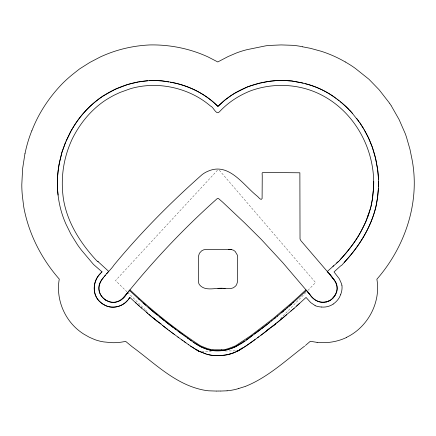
<?xml version="1.0" encoding="UTF-8"?>
<svg xmlns="http://www.w3.org/2000/svg" width="436" height="436" viewBox="0 0 436 436"><rect width="100%" height="100%" fill="white"/><g stroke="black" fill="none" stroke-linecap="round" stroke-linejoin="round"><path stroke-width="0.33" stroke-dasharray="2.18 1.64" d="M217.504 170.187L115.529 280.571L127.138 291.946M280.397 318.662L306.045 292.322M307.947 290.371L315.55 282.566L219.308 170.22M201.775 351.312L211.22 351.182M225.379 350.991L236.165 350.849M127.623 292.42L145.041 309.484M145.52 309.958L147.94 312.329"/><path stroke-width="0.65" d="M373.434 190.287L373.45 189.954M373.581 187.812C375.418 152.131 357.084 115.758 326.068 97.517A96.748 96.748 0 0 0 321.419 94.955C300.29 84.072 275.018 82.551 252.558 90.132A57.171 57.171 0 0 0 246.961 92.367C236.535 96.983 227.036 103.561 219.292 111.948C216.103 115.447 213.417 106.64 210.43 105.981C205.16 101.474 199.323 97.637 193.088 94.596C175.13 85.827 154.191 83.036 134.664 87.587A51.383 51.383 0 0 0 129.574 89.009L120.042 92.443L114.652 94.944A118.254 118.254 0 0 0 111.948 96.383A121.867 121.867 0 0 0 105.441 100.236C91.168 109.747 79.99 123.372 72.381 138.664A47.273 47.273 0 0 0 71.466 140.681C62.991 159.374 60.299 180.531 63.738 200.756C67.929 223.755 81.112 243.937 96.792 260.842L98.225 261.785M373.647 186.739L373.734 181.392M378.377 188.848C379.004 180.815 378.29 172.7 376.84 164.797M378.497 186.94L378.579 181.147M373.548 188.347L372.355 199.279M378.394 188.575L377.293 199.127M378.361 189.12L377.881 195.214L376.546 203.732M373.614 187.273L372.578 197.96M376.53 203.857C371.941 226.235 359.357 246.231 343.928 262.761A6.148 6.148 0 0 1 343.263 263.557L343.17 263.671M372.431 198.838L370.96 206.686M371.685 203.285L371.832 202.348M371.614 203.754L370.595 207.907M371.908 201.906L371.984 201.47M372.208 200.151L372.284 199.715M372.055 201.029L372.131 200.593M377.211 199.584L375.756 207.503M59.062 164.65C55.612 183.845 57.492 204.059 65.089 222.071A82.121 82.121 0 0 0 65.918 224.028L70.904 234.17L77.374 244.601A106.667 106.667 0 0 0 81.984 250.787L93.576 264.521L101.997 271.824C93.086 279.443 90.743 294.698 100.776 302.415M59.269 163.527C57.323 173.893 56.822 184.575 58.081 195.055M59.111 164.367L59.487 162.405M59.378 162.966L61.825 152.665L65.498 142.49M59.541 162.121L62.054 151.897L65.253 143.112M24.961 153.57L22.601 168.727L21.8 184.657A108.826 108.826 0 0 0 22.525 197.181L23.664 206.288A70.539 70.539 0 0 0 24.367 210.157C29.659 235.691 42.112 259.54 59.274 279.095C55.661 299.085 64.544 320.455 81.041 332.232A43.235 43.235 0 0 0 83.685 334.036L89.304 337.235L94.765 339.606A47.895 47.895 0 0 0 103.73 341.906L111.649 342.68A53.47 53.47 0 0 0 125.612 341.339L132.103 346.707C153.717 362.43 173.779 383.004 200.555 389.403A58.026 58.026 0 0 0 208.659 390.809L216.251 391.065M375.663 207.825C370.377 228.453 358.708 246.934 344.249 262.368M340.571 259.207C354.359 244.487 365.624 226.949 370.774 207.296M370.409 208.522L365.782 221.815L360.485 232.388M340.783 294.371L339.508 297.194A18.247 18.247 0 0 1 338.527 298.78A20.416 20.416 0 0 1 333.175 304.055M65.373 142.801L70.447 131.994M65.989 141.242L71.09 130.882M31.861 130.795C38.608 113.142 49.328 97.086 62.462 83.538A129.557 129.557 0 0 1 73.63 73.602L78.916 69.433A51.704 51.704 0 0 1 79.821 68.763L89.969 62.359L100.444 56.898A102.247 102.247 0 0 1 104.586 55.078C118.488 49.203 133.345 45.845 148.409 45.012A44.396 44.396 0 0 1 150.453 44.924C169.43 44.641 188.543 48.342 205.934 55.988A116.952 116.952 0 0 1 208.201 57.012L217.782 61.956L228.077 56.571L236.416 52.979A95.451 95.451 0 0 1 246.765 49.72L265.529 45.873A47.284 47.284 0 0 1 268.641 45.475L281.149 44.919L292.67 45.311A73.085 73.085 0 0 1 302.715 46.816M309.32 293.804C312.885 298.813 318.204 303.483 324.864 302.159C334.859 301.14 341.241 287.433 334.041 279.759M309.822 294.393C314.797 303.647 329.224 305.369 334.793 295.635C341.143 286.953 333.453 278.375 327.779 272.004M70.768 131.438L71.46 130.255M71.253 130.604L71.864 129.563M71.662 129.906L72.278 128.865M72.071 129.214L72.687 128.173M360.043 233.135C355.084 242.367 346.222 253.109 340.194 259.66M72.48 128.522C79.079 117.23 87.892 107.201 98.373 99.375M72.894 127.824L73.733 126.445M73.946 126.102C81.227 114.352 91.031 104.177 102.455 96.4M329.278 273.803L300.911 240.71L300.028 239.075L299.875 172.792L263.698 172.471A7.27 7.27 0 0 0 263.001 172.52L262.254 172.825L262.107 173.55A37.643 37.643 0 0 1 262.238 176.727L262.096 198.582C261.017 201.198 258.194 196.614 256.864 195.851C243.468 185.158 228.938 162.219 208.495 171.016A25.511 25.511 0 0 0 202.01 174.716C170.547 202.544 140.91 232.481 114.139 264.87C108.7 273.159 96.618 280.37 99.435 291.733C100.542 296.491 104.553 300.066 108.978 301.75C117.976 304.786 124.914 297.052 129.454 290.452L139.269 299.461M106.597 273.863L108.662 271.361L97.855 261.442M105.447 275.28L104.52 276.408M101.997 271.824L101.136 272.876M103.724 277.372C87.625 293.935 115.06 313.648 126.326 294.235M129.061 290.926L129.454 290.452M100.705 273.399C91.004 281.798 92.378 298.671 103.839 304.639M127.879 292.354L123.132 297.957M128.816 291.221C155.761 258.134 185.202 227.123 217.079 198.734L217.82 198.364L218.6 198.609L222.665 202.151L244.71 222.954L261.186 239.31L282.795 262.679L309.195 293.662M126.718 293.766L127.11 293.292M339.421 260.592L339.938 259.998L339.655 260.314M342.925 263.96L342.478 264.499A6.115 6.115 0 0 1 340.598 265.933L334.014 271.928L339.295 278.789L341.53 283.787A14.731 14.731 0 0 1 341.824 285.166M136.179 303.216L129.939 297.483L129.497 298.006M129.939 297.483L128.909 298.698M129.35 298.175C124.075 306.464 112.194 309.985 103.735 304.579M128.615 299.042L128.173 299.559M127.388 300.469C121.971 307.287 111.382 309.26 103.948 304.704M275.645 323.539L274.222 325L266.576 330.477M172.362 82.573C189.437 85.772 205.683 94.111 217.962 106.444L218.638 105.779M218.414 106.003C235.696 88.399 260.826 79.619 285.286 80.551M218.861 105.556L224.78 100.144L231.418 95.331M292.867 301.826L305.974 289.853M292.621 302.05L273.105 318.645L250.635 335.813L235.522 345.83L228.884 348.418A21.538 21.538 0 0 1 228.328 348.577L226.48 349.111M306.497 290.469L292.888 302.878M298.78 304.094L306.05 297.445L310.715 302.611L315.146 305.576M337.568 262.15L339.012 261.082L327.327 271.459L328.237 272.555M299.505 303.429L294.398 308.061M332.913 266.369L333.611 265.737M293.701 302.143L289.052 306.263M296.589 306.077L298.05 304.753M336.614 263.012L337.11 262.565M291.608 304.039L290.114 305.353M284.801 309.92L289.58 305.805M285.329 309.462L281.792 312.498M286.921 308.089L287.455 307.631M275.018 324.362L291.619 310.454M293.826 308.563L294.169 308.263L290.894 311.07M282.67 311.751L283.732 310.835M285.122 316.035L286.566 314.797M292.338 309.833L293.063 309.217M282.136 312.203L271.503 320.961M284.397 316.65L280.016 320.318M305.423 345.459L310.328 341.284L317.13 342.38M304.601 346.146C285.716 360.501 267.715 377.494 245.403 386.389M277.285 316.28L277.634 315.996M278.909 321.223L279.46 320.771M274.636 318.443L275.416 317.811M278.353 321.675L276.691 323.022M271.895 320.651L269.028 322.934M273.901 325.256L275.574 323.915M272.882 326.063L274.462 324.809M268.162 323.621L269.459 322.591M268.592 323.278L266.429 324.989M273.345 325.697L258.401 337.126M98.672 99.141L98.967 98.907M267.295 324.302L265.557 325.67M99.119 98.787L102.792 96.182M268.745 329.327L269.208 328.967M261.813 328.537L265.993 325.327M265.121 326.008L263.371 327.354M267.361 330.406L265.971 331.474M265.47 331.856L262.957 333.753M262.854 327.752L259.731 330.101M260.772 329.322L254.52 333.96M258.166 331.273L259.207 330.493M261.949 334.51L262.45 334.134M260.935 335.257L261.442 334.886M257.12 332.047L257.643 331.66M256.597 332.434L251.507 336.183M252.509 335.442L246.226 339.9M257.894 337.502L247.174 345.11M257.502 337.791L258.908 336.756M255.131 339.54L253.943 340.407M251.005 336.548C239.233 346.467 223.537 354.179 207.928 349.53M253.545 340.696C243.833 347.683 233.249 355.52 220.709 355.465M242.558 347.688L237.729 351.084L233.206 352.975M231.892 95.015L235.309 92.928M244.814 340.848L235.5 346.773L231.93 348.266M246.683 345.432L244.716 346.724M243.729 347.361L244.225 347.045M102.624 96.291L115.159 89.298L127.383 84.633M242.378 348.233L239.92 349.781M102.956 96.073C118.325 86.061 136.588 80.295 154.971 80.546M239.369 350.119L238.143 350.849L236.841 350.838M235.473 92.835L247.893 86.693L259.017 83.38M346.337 337.442C367.69 327.365 380.999 302.579 376.878 279.22C404.477 247.539 419.606 204.184 412.538 162.241A102.542 102.542 0 0 0 412.02 159.402L409.982 149.374L406.472 137.155A129.944 129.944 0 0 0 405.229 133.579L399.076 119.513L391.288 105.834M245.125 386.481L238.792 388.471M128.015 84.421L137.852 82.055M231.184 348.506L224.622 350.408L219.722 350.604M233.069 353.013L229.859 354.005M230.045 353.956C222.698 355.841 214.55 356.294 207.111 354.343M259.627 83.243L260.232 83.113M260.842 82.982L269.295 81.336M269.475 81.303L275.536 80.655L284.261 80.524M138.583 81.935L147.194 80.813M227.096 390.809L220.916 391.038M147.515 80.785L147.842 80.758M149.297 80.638L154.251 80.535M216.714 355.482L218.087 355.454M216.027 355.498L211.645 355.34L207.607 354.484M216.409 391.065L218.436 391.027M216.692 350.626L219.177 350.599M215.994 350.642C205.056 350.838 195.606 344.091 187.257 337.818M218.174 355.454L219.864 355.454M222.267 288.55L217.918 288.572M218.763 391.021L220.72 391.038M223.717 288.545C227.603 288.332 232.328 289.624 235.309 286.332A10.42 10.42 0 0 0 236.59 284.741L237.604 281.547L237.636 256.962A6.387 6.387 0 0 0 237.386 255.158L235.184 251.441L233.516 250.21L231.467 249.599L206.283 249.376L203.661 249.828L201.661 250.831L199.405 253.256L198.413 256.472L198.331 280.435L198.762 283.302A6.289 6.289 0 0 0 199.568 284.861C205.705 292.196 216.954 286.981 225.161 288.539M221.352 349.808L212.953 349.786M155.336 80.551L155.696 80.551M154.611 80.54L161.729 80.824L168.705 81.957M156.055 80.556C178.853 81.374 201.792 90.061 217.962 106.444M284.942 80.54L291.902 80.998L301.805 82.835M285.629 80.556L291.902 80.998L301.44 82.742M321.343 307.037L323.697 307.102A17.756 17.756 0 0 0 333.197 304.088M302.715 46.832L310.459 48.325L321.365 51.317A122.63 122.63 0 0 1 345.323 61.983M170.416 82.241L172.144 82.535M302.878 83.107L305.216 83.69M303.113 83.162L301.99 82.884M304.982 83.63C315.571 86.257 325.681 90.906 334.537 97.277M302.41 82.987L301.625 82.786M305.451 83.75C317.484 86.791 328.826 92.492 338.494 100.269M190.516 346.086L198.364 350.996L206.942 354.294M206.283 354.103L197.568 350.588L188.461 344.631M207.623 349.443L201.034 346.903L194.636 343.05M103.201 304.268L103.523 304.453M345.339 61.956L350.103 64.844A108.248 108.248 0 0 1 355.367 68.419L368.976 79.287L378.9 89.533A37.578 37.578 0 0 1 379.958 90.824L389.512 103.136M105.517 300.006L106.03 300.306M103.092 304.208L100.901 302.535M193.295 342.102L193.965 342.576M190.608 340.205L191.279 340.68M188.75 344.832L184.368 341.715M189.268 339.252L189.938 339.726M185.594 342.592L185.878 342.794M188.597 338.777L178.15 331.197M185.022 342.184L181.758 339.84M185.256 336.379L185.921 336.859M161.118 323.953L156.164 320.384L153.745 318.013M196.331 349.361L199.083 351.345M183.06 340.778L177.861 337.006M183.921 335.415L184.586 335.9M180.618 333.006L182.27 334.216M178.509 337.48L173.991 334.156M179.796 332.406L174.863 328.766M172.721 333.218L174.623 334.625M334.723 97.413L335.088 97.686M171.452 332.276L173.354 333.687M175.681 329.376L165.402 321.523M170.187 331.333L172.084 332.75M172.405 326.935L173.223 327.545M168.923 330.384L170.819 331.807M335.638 98.095L336.063 98.416M171.588 326.319L168.372 323.861M169.555 330.859L154.742 319.266M337.039 99.152L337.524 99.522M167.664 329.431L163.478 326.193M338.009 99.899L340.903 102.16M338.734 100.454L339.213 100.83M167.778 323.398L163.625 320.111M159.451 316.803L159.903 317.157M154.938 319.419L151.848 316.928M160.802 317.871L161.849 318.7M154.153 318.798L154.546 319.108M156.121 320.346L157.173 321.179M162.421 325.36L162.95 325.779M340.423 101.779L341.383 102.547M163.031 319.637L148.169 307.391M162.437 319.168L164.214 320.58M153.957 318.645L153.374 318.176M157.2 315.021L151.45 310.23M341.143 102.356L346.086 106.558L349.89 110.526M153.178 318.018L140.975 307.565M341.862 102.934L349.018 109.578M150.491 315.795L150.943 316.171M150.044 315.413L148.812 314.356M144.245 303.979L138.277 298.551M149.483 308.53L150.791 309.664M138.681 305.5L141.537 308.05M146.567 312.421L147.69 313.391M145.553 305.113L143.193 303.053M144.899 304.546L148.829 307.958M137.427 304.361L139.307 306.072M135.552 302.639L138.054 304.933M129.966 289.826C151.559 310.307 174.891 329 199.764 345.339A33.605 33.605 0 0 0 201.525 346.244L206.953 348.391A31.997 31.997 0 0 0 207.847 348.664L209.324 349.083A22.754 22.754 0 0 0 212.953 349.825M349.601 110.21L352.359 113.289M350.179 110.842L351.787 112.602M308.819 293.215L309.615 294.147M308.317 292.627L308.988 293.417M306.819 290.861L308.568 292.927M308.154 292.436L307.74 291.946M352.07 112.946L360.065 123.121M356.637 118.385L356.871 118.674M329.147 273.65L333.605 279.193M329.605 274.206L334.472 280.326M357.111 118.957L358.981 121.491M391.13 105.605L389.599 103.267M360.507 123.775L363.286 128.244M359.629 122.467L362.981 127.71M364.213 129.846L363.134 127.977M364.06 129.579C370.202 139.869 374.361 151.292 376.53 163.069M364.676 130.647L368.169 137.258M368.458 137.852L372.273 147.106L375.51 158.203M375.641 158.775L377.707 169.931L378.481 179.272M376.633 163.642L376.737 164.219M321.348 306.998A19.707 19.707 0 0 1 315.108 305.669M341.933 285.149A18.677 18.677 0 0 1 340.723 294.349M368.878 213.395A142.665 142.665 0 0 1 367.706 216.823M329.916 300.399A11.865 11.865 0 0 1 326.155 301.941M335.6 294.191A14.535 14.535 0 0 1 332.684 298.224M25.015 153.576A131.607 131.607 0 0 1 31.801 130.773M238.797 388.492A54.489 54.489 0 0 1 227.091 390.792M346.386 337.551A54.533 54.533 0 0 1 317.136 342.32M228.628 249.376A38.106 38.106 0 0 1 231.467 249.605M226.513 349.236A17.838 17.838 0 0 1 221.357 349.743"/></g></svg>
